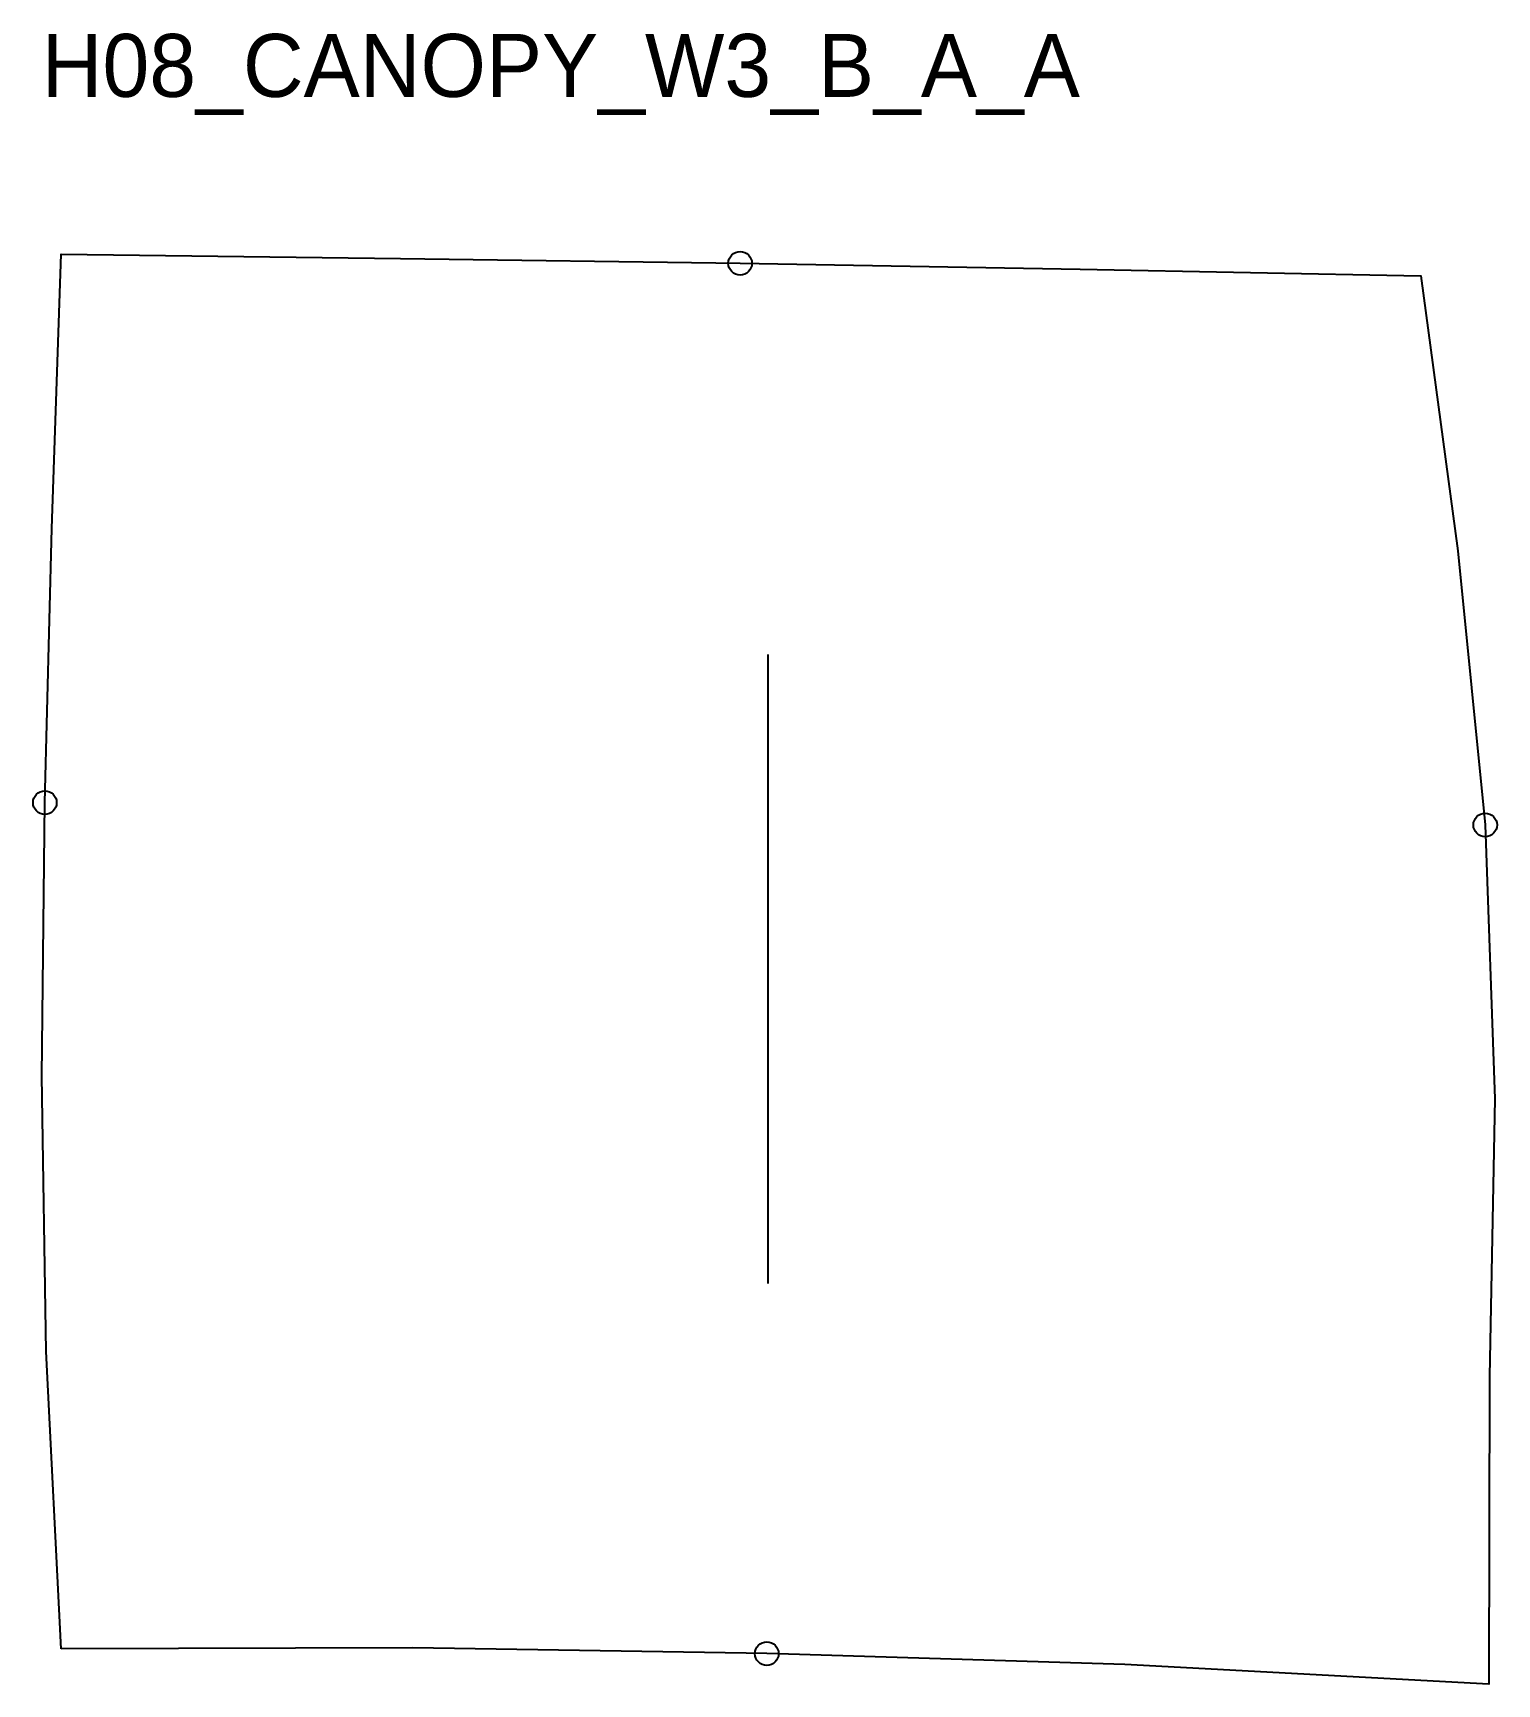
# Model space of a CAD drawing. Header units: millimetres. Extents: x -4 to 183, y -4 to 205.
import ezdxf

# ---------------------------------------------------------------- set-up
doc = ezdxf.new("R2010")
doc.units = ezdxf.units.MM
for name, color, linetype in [('CUT', 1, 'Continuous'), ('GRAIN', 3, 'Continuous'), ('ID', 7, 'Continuous'), ('NOTCH', 2, 'Continuous'), ('SEAM', 5, 'Continuous')]:
    doc.layers.add(name, color=color, linetype=linetype)

msp = doc.modelspace()

# ---------------------------------------------------------------- linework, layer by layer
at = {"layer": 'CUT'}
msp.add_lwpolyline([(0, 0), (-1.91, 37.8), (-2.47, 72.8), (-2.08, 107.59), (-1.17, 142.43), (0, 177.33), (43.15, 176.76), (86.33, 176.17), (129.57, 175.41), (172.89, 174.56), (177.61, 139.61), (181.07, 104.75), (182.29, 69.93), (181.62, 34.61), (181.53, -4.48), (135.26, -2), (89.72, -0.62), (44.72, 0.13), (0, 0)], close=True, dxfattribs=at)
at = {"layer": 'GRAIN'}
msp.add_line((89.91, 46.43), (89.91, 126.43), dxfattribs=at)
at = {"layer": 'NOTCH'}
for centre in [(86.33, 176.17), (-2.08, 107.59), (181.07, 104.75), (89.72, -0.62)]:
    msp.add_circle(centre, 1.5, dxfattribs=at)
at = {"layer": 'SEAM'}
msp.add_lwpolyline([(0, 0), (-1.91, 37.8), (-2.47, 72.8), (-2.08, 107.59), (-1.17, 142.43), (0, 177.33), (43.15, 176.76), (86.33, 176.17), (129.57, 175.41), (172.89, 174.56), (177.61, 139.61), (181.07, 104.75), (182.29, 69.93), (181.62, 34.61), (181.53, -4.48), (135.26, -2), (89.72, -0.62), (44.72, 0.13)], close=True, dxfattribs=at)

# ---------------------------------------------------------------- texts
at = {"layer": 'ID'}
msp.add_text('H08_CANOPY_W3_B_A_A', height=8, dxfattribs=at).set_placement((-2.47, 197.33))

doc.saveas('drawing.dxf')
